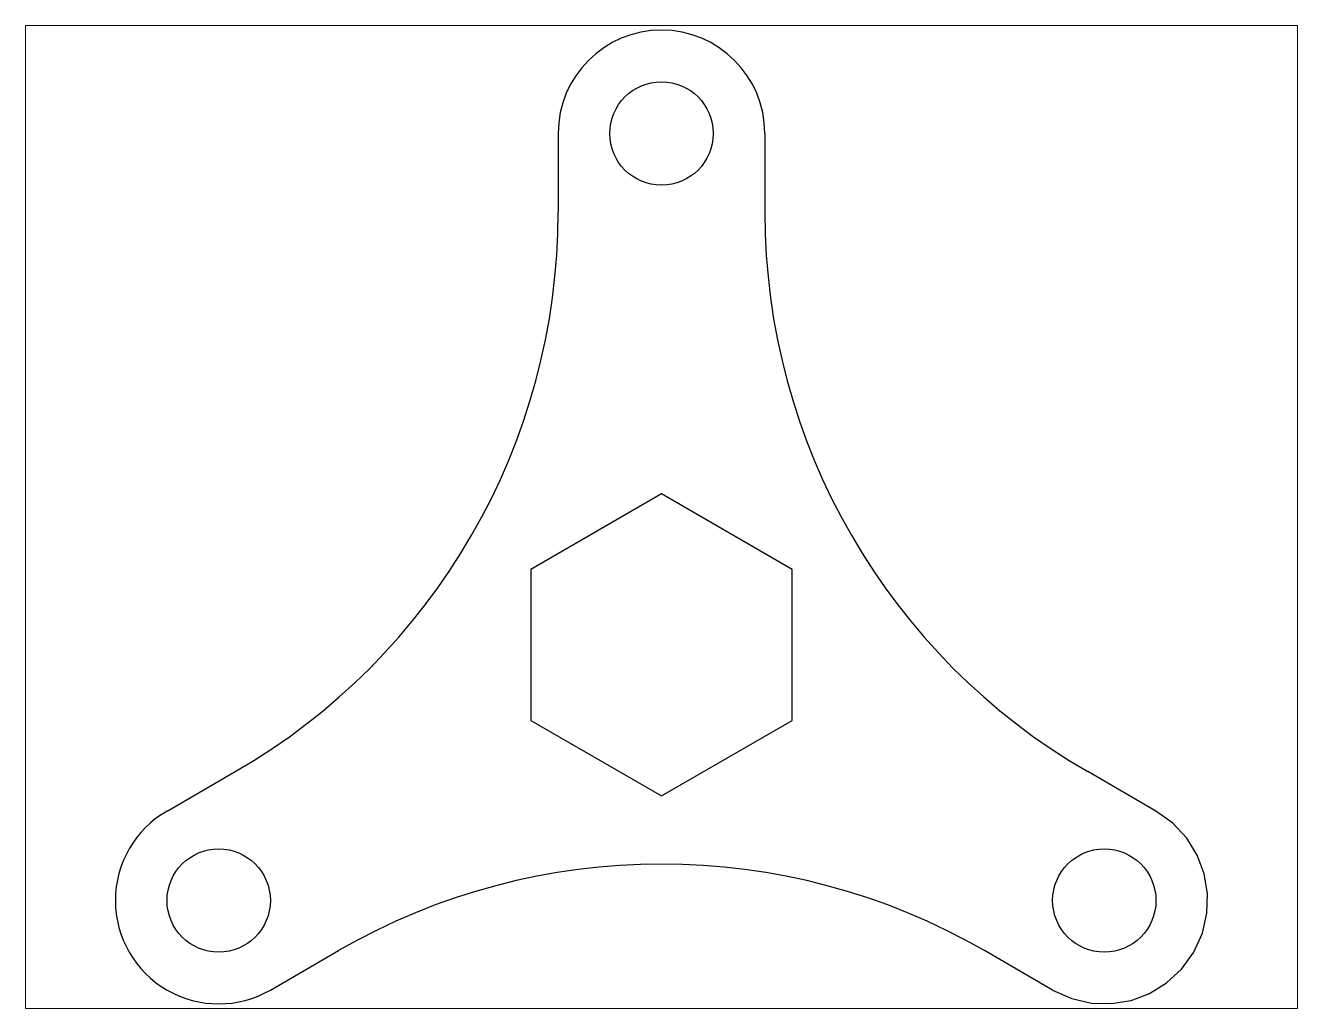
# Paper-space layout 'Layout1' of a CAD drawing. Header units: millimetres. Extents: x 1.1 to 9.9, y 0.85 to 7.65.
# The model-space entities are those that its viewports show. They can reach past a viewport. Long polylines and large blocks are cut down to what shows.
import ezdxf

# ---------------------------------------------------------------- set-up
doc = ezdxf.new("R2010")
doc.units = ezdxf.units.MM
doc.header["$MEASUREMENT"] = 0

msp = doc.modelspace()

# ---------------------------------------------------------------- linework, layer by layer
for p, q in [((1119.56, 916.91), (1119.56, 856.87)), ((1277.01, 916.91), (1277.01, 856.87)), ((821.54, 400.73), (873.53, 430.75)), ((1575.03, 400.73), (1523.03, 430.75)), ((900.27, 264.37), (952.26, 294.39)), ((1496.3, 264.37), (1444.31, 294.39))]:
    msp.add_line(p, q)
msp.add_lwpolyline([(1198.28, 642.38), (1098.65, 584.86), (1098.65, 469.82), (1198.28, 412.3), (1297.91, 469.82), (1297.91, 584.86)], close=True)
for centre in [(1198.28, 916.91), (860.91, 332.55), (1535.66, 332.55)]:
    msp.add_circle(centre, 39.36)
for centre, radius, start, end in [((1198.28, 916.91), 78.73, 0, 180), ((627.51, 856.87), 492.05, 300, 0), ((1769.06, 856.87), 492.05, 180, 240), ((860.91, 332.55), 78.73, 120, 300), ((1535.66, 332.55), 78.73, 240, 60), ((1198.28, -131.74), 492.05, 60, 120)]:
    msp.add_arc(centre, radius, start, end)

psp = doc.layouts.get("Layout1")

# ---------------------------------------------------------------- viewports
at = {"layer": '0'}
psp.add_viewport(center=(5.5, 4.25), size=(8.8, 6.8), view_center_point=(1198.2836, 624.7307), view_height=748.956053, dxfattribs=at)

doc.saveas('drawing.dxf')
